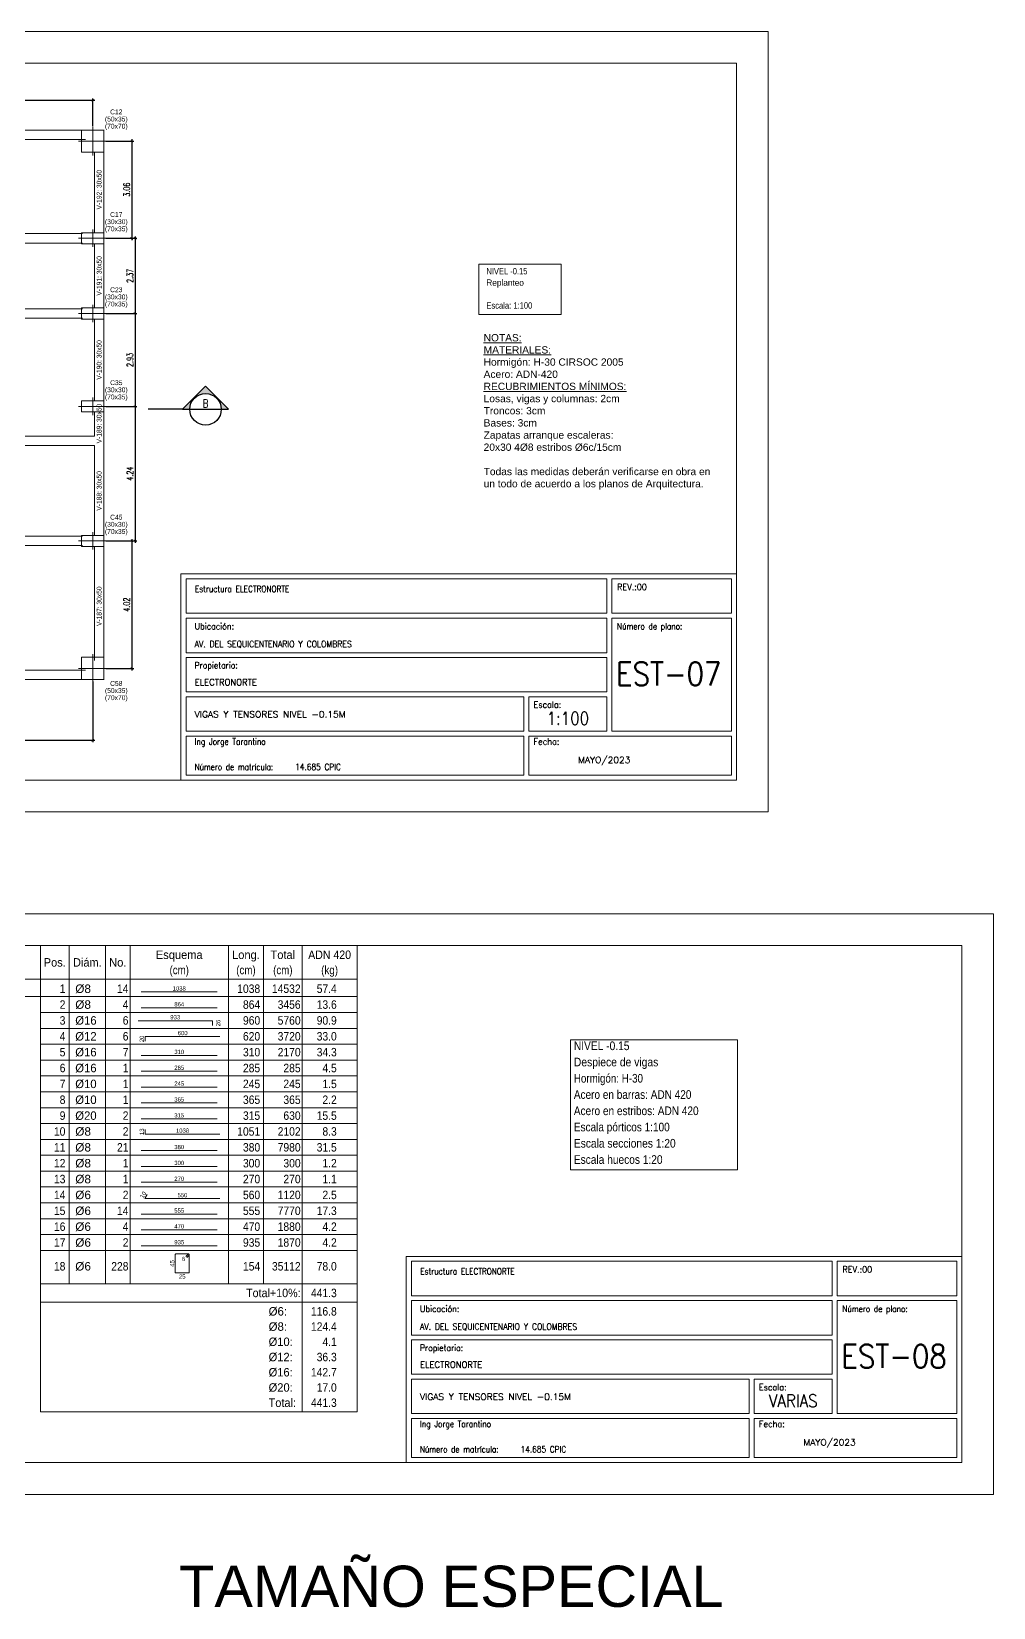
# Model space of a CAD drawing. Header units: millimetres. Extents: x 2 to 158, y -69 to 77.
# Drawn here: x 62.91 to 93.21, y 23.84 to 73.52 of the extents above; entities that cross this region are included whole.
import ezdxf
from ezdxf.enums import TextEntityAlignment as Align

# ---------------------------------------------------------------- set-up
doc = ezdxf.new("R2010")
doc.units = ezdxf.units.MM
doc.linetypes.add('DASHED2', pattern=[0.375, 0.25, -0.125])
for name, color, linetype, lineweight in [('CIM_REFEREN', 2, 'Continuous', 0), ('COLUMNA_DIM', 4, 'Continuous', 9), ('COLUMNA_REF', 3, 'Continuous', 9), ('COLUMNAS_EJES', 1, 'Continuous', 9), ('CYPE', 7, 'Continuous', 0), ('DESPIECES_TABLA', 7, 'Continuous', 9), ('PILAR_HORMIGON', 2, 'Continuous', 0), ('RECUAD_LIMITES', 2, 'Continuous', 0), ('RECUAD_MARCO', 1, 'Continuous', 20), ('SILUETAS', 6, 'Continuous', 5), ('TAB_COM_LINEAS', 1, 'Continuous', 9), ('TAB_COM_TEXTOS', 1, 'Continuous', 9), ('TABLAS', 1, 'Continuous', 9), ('TEXTO_TABLAS', 1, 'Continuous', 0), ('TEXTOS_COTAS_DESPIECES_TABLA', 1, 'Continuous', 0), ('VIG_CARAS', 5, 'Continuous', 0), ('VIG_DIM_VIGAS', 3, 'Continuous', 9)]:
    doc.layers.add(name, color=color, linetype=linetype, lineweight=lineweight)
doc.layers.add('DN-100-TITULOS 02', color=2, linetype='Continuous')
doc.styles.add('COTAS', font='romans.shx', dxfattribs={"width": 0.7})
doc.styles.add('CYPETXT', font='romans__.ttf', dxfattribs={"height": 0.2})
doc.styles.add('CYPETXT_romans', font='arial.ttf', dxfattribs={"height": 0.2})
doc.styles.add('ROMANS', font='romans.shx', dxfattribs={"width": 0.8})
doc.dimstyles.new('COTA 100', dxfattribs={"dimscale": 200, "dimtxt": 0.001, "dimasz": 0.0004, "dimexe": 0.0003, "dimexo": 0.0003, "dimgap": 0.0003, "dimtad": 1, "dimzin": 4, "dimdsep": 46, "dimtxsty": 'COTAS', "dimblk": 'ARCHTICK', "dimcen": -0.02, "dimdle": 0.0003, "dimclrd": 256, "dimclre": 256, "dimclrt": 2, "dimadec": 0, "dimazin": 0, "dimtfac": 1, "dimtix": 1, "dimtmove": 2, "dimatfit": 3, "dimldrblk": 'ORIGIN', "dimfxl": 1, "dimtolj": 1, "dimtzin": 0, "dimarcsym": 0})

# ---------------------------------------------------------------- blocks, each defined once
blk = doc.blocks.new('Ejes de la columna')
at = {"layer": 'COLUMNAS_EJES'}
for p, q in [((-0.5, 0), (0.5, 0)), ((0, -0.5), (0, 0.5))]:
    blk.add_line(p, q, dxfattribs=at)
blk = doc.blocks.new('_ArchTick')
at = {"color": 0, "const_width": 0.15}
blk.add_lwpolyline([(-0.5, -0.5), (0.5, 0.5)], dxfattribs=at)
blk = doc.blocks.new('*D48')
at = {"lineweight": -2, "transparency": 16777216}
for p, q in [((56.15, 71.348), (64.895, 71.348)), ((56.21, 70.469), (56.21, 71.408)), ((64.835, 70.529), (64.835, 71.408))]:
    blk.add_line(p, q, dxfattribs=at)
at = {"layer": 'Defpoints', "color": 0, "transparency": 16777216}
for p in [(64.835, 71.348), (56.21, 70.409), (64.835, 70.469)]:
    blk.add_point(p, dxfattribs=at)
at = {"lineweight": -2, "transparency": 16777216, "xscale": 0.08, "yscale": 0.08, "zscale": 0.08, "rotation": 180}
blk.add_blockref('_ArchTick', (56.21, 71.348), dxfattribs=at)
at = {"lineweight": -2, "transparency": 16777216, "xscale": 0.08, "yscale": 0.08, "zscale": 0.08}
blk.add_blockref('_ArchTick', (64.835, 71.348), dxfattribs=at)
at = {"color": 2, "transparency": 16777216, "insert": (60.522, 71.508), "char_height": 0.2, "attachment_point": 5, "style": 'COTAS'}
blk.add_mtext('\\A1;8.62', dxfattribs=at)
blk = doc.blocks.new('_Origin')
at = {"color": 0, "linetype": 'ByBlock', "lineweight": -2}
blk.add_line((0, 0), (-1, 0), dxfattribs=at)
blk.add_circle((0, 0), 0.5, dxfattribs=at)
blk = doc.blocks.new('*D62')
at = {"lineweight": -2, "transparency": 16777216}
for p, q in [((65.245, 70.059), (66.126, 70.059)), ((66.066, 70.119), (66.066, 66.939)), ((65.245, 66.999), (66.126, 66.999))]:
    blk.add_line(p, q, dxfattribs=at)
at = {"layer": 'Defpoints', "color": 0, "transparency": 16777216}
for p in [(65.185, 70.059), (65.185, 66.999), (66.066, 66.999)]:
    blk.add_point(p, dxfattribs=at)
at = {"lineweight": -2, "transparency": 16777216, "xscale": 0.08, "yscale": 0.08, "zscale": 0.08}
for p, rotation in [((66.066, 70.059), 90), ((66.066, 66.999), 270)]:
    blk.add_blockref('_ArchTick', p, dxfattribs=dict(at, rotation=rotation))
at = {"color": 2, "transparency": 16777216, "insert": (65.906, 68.529), "char_height": 0.2, "attachment_point": 5, "rotation": 90, "style": 'COTAS'}
blk.add_mtext('\\A1;3.06', dxfattribs=at)
blk = doc.blocks.new('*D63')
at = {"lineweight": -2, "transparency": 16777216}
for p, q in [((65.245, 66.999), (66.226, 66.999)), ((66.166, 67.059), (66.166, 64.569)), ((65.245, 64.629), (66.226, 64.629))]:
    blk.add_line(p, q, dxfattribs=at)
at = {"layer": 'Defpoints', "color": 0, "transparency": 16777216}
for p in [(65.185, 66.999), (65.185, 64.629), (66.166, 64.629)]:
    blk.add_point(p, dxfattribs=at)
at = {"lineweight": -2, "transparency": 16777216, "xscale": 0.08, "yscale": 0.08, "zscale": 0.08}
for p, rotation in [((66.166, 66.999), 90), ((66.166, 64.629), 270)]:
    blk.add_blockref('_ArchTick', p, dxfattribs=dict(at, rotation=rotation))
at = {"color": 2, "transparency": 16777216, "insert": (66.006, 65.814), "char_height": 0.2, "attachment_point": 5, "rotation": 90, "style": 'COTAS'}
blk.add_mtext('\\A1;2.37', dxfattribs=at)
blk = doc.blocks.new('*D64')
at = {"lineweight": -2, "transparency": 16777216}
for p, q in [((65.245, 64.629), (66.226, 64.629)), ((66.166, 64.689), (66.166, 61.639)), ((65.245, 61.699), (66.226, 61.699))]:
    blk.add_line(p, q, dxfattribs=at)
at = {"layer": 'Defpoints', "color": 0, "transparency": 16777216}
for p in [(65.185, 64.629), (65.185, 61.699), (66.166, 61.699)]:
    blk.add_point(p, dxfattribs=at)
at = {"lineweight": -2, "transparency": 16777216, "xscale": 0.08, "yscale": 0.08, "zscale": 0.08}
for p, rotation in [((66.166, 64.629), 90), ((66.166, 61.699), 270)]:
    blk.add_blockref('_ArchTick', p, dxfattribs=dict(at, rotation=rotation))
at = {"color": 2, "transparency": 16777216, "insert": (66.006, 63.164), "char_height": 0.2, "attachment_point": 5, "rotation": 90, "style": 'COTAS'}
blk.add_mtext('\\A1;2.93', dxfattribs=at)
blk = doc.blocks.new('*D65')
at = {"lineweight": -2, "transparency": 16777216}
for p, q in [((65.245, 61.699), (66.226, 61.699)), ((66.166, 61.759), (66.166, 57.399)), ((65.245, 57.459), (66.226, 57.459))]:
    blk.add_line(p, q, dxfattribs=at)
at = {"layer": 'Defpoints', "color": 0, "transparency": 16777216}
for p in [(65.185, 61.699), (65.185, 57.459), (66.166, 57.459)]:
    blk.add_point(p, dxfattribs=at)
at = {"lineweight": -2, "transparency": 16777216, "xscale": 0.08, "yscale": 0.08, "zscale": 0.08}
for p, rotation in [((66.166, 61.699), 90), ((66.166, 57.459), 270)]:
    blk.add_blockref('_ArchTick', p, dxfattribs=dict(at, rotation=rotation))
at = {"color": 2, "transparency": 16777216, "insert": (66.006, 59.579), "char_height": 0.2, "attachment_point": 5, "rotation": 90, "style": 'COTAS'}
blk.add_mtext('\\A1;4.24', dxfattribs=at)
blk = doc.blocks.new('*D66')
at = {"lineweight": -2, "transparency": 16777216}
for p, q in [((65.245, 57.459), (66.126, 57.459)), ((66.066, 57.519), (66.066, 53.379)), ((65.245, 53.439), (66.126, 53.439))]:
    blk.add_line(p, q, dxfattribs=at)
at = {"layer": 'Defpoints', "color": 0, "transparency": 16777216}
for p in [(65.185, 57.459), (65.185, 53.439), (66.066, 53.439)]:
    blk.add_point(p, dxfattribs=at)
at = {"lineweight": -2, "transparency": 16777216, "xscale": 0.08, "yscale": 0.08, "zscale": 0.08}
for p, rotation in [((66.066, 57.459), 90), ((66.066, 53.439), 270)]:
    blk.add_blockref('_ArchTick', p, dxfattribs=dict(at, rotation=rotation))
at = {"color": 2, "transparency": 16777216, "insert": (65.906, 55.449), "char_height": 0.2, "attachment_point": 5, "rotation": 90, "style": 'COTAS'}
blk.add_mtext('\\A1;4.02', dxfattribs=at)
blk = doc.blocks.new('*D12')
at = {"lineweight": -2, "transparency": 16777216}
for p, q in [((56.21, 53.029), (56.21, 51.113)), ((64.835, 53.029), (64.835, 51.113)), ((56.15, 51.173), (64.895, 51.173))]:
    blk.add_line(p, q, dxfattribs=at)
at = {"layer": 'Defpoints', "color": 0, "transparency": 16777216}
for p in [(56.21, 53.089), (64.835, 53.089), (64.835, 51.173)]:
    blk.add_point(p, dxfattribs=at)
at = {"lineweight": -2, "transparency": 16777216, "xscale": 0.08, "yscale": 0.08, "zscale": 0.08, "rotation": 180}
blk.add_blockref('_ArchTick', (56.21, 51.173), dxfattribs=at)
at = {"lineweight": -2, "transparency": 16777216, "xscale": 0.08, "yscale": 0.08, "zscale": 0.08}
blk.add_blockref('_ArchTick', (64.835, 51.173), dxfattribs=at)
at = {"color": 2, "transparency": 16777216, "insert": (60.522, 51.333), "char_height": 0.2, "attachment_point": 5, "style": 'COTAS'}
blk.add_mtext('\\A1;8.62', dxfattribs=at)
blk = doc.blocks.new('DEN CORTE')
blk.add_hatch(color=256).paths.add_polyline_path([(1.729, 0), (1.9, 0), (1.355, 0.545), (0.81, 0), (0.98, 0, -1)])
for p, q in [((0.81, 0), (1.355, 0.545)), ((1.9, 0), (1.355, 0.545)), ((0.81, 0), (0, 0)), ((0.81, 0), (1.9, 0))]:
    blk.add_line(p, q)
blk.add_circle((1.355, 0), 0.374)
at = {"style": 'ROMANS', "width": 0.8}
for tag, p in [('NUMEROCORTE', (1.355, 0.043)), ('LAMINA', (1.355, -0.233))]:
    blk.add_attdef(tag, text='', height=0.19, dxfattribs=at).set_placement(p, align=Align.CENTER)

msp = doc.modelspace()

# ---------------------------------------------------------------- linework, layer by layer
at = {"layer": 'CYPE', "color": 1}
for points in [[(67.6137, 49.9159), (85.1137, 49.9159), (85.1137, 56.4159), (67.6137, 56.4159), (67.6137, 49.9159)], [(67.7737, 55.1759), (81.0337, 55.1759), (81.0337, 56.2659), (67.7737, 56.2659), (67.7737, 55.1759)], [(81.1937, 55.1759), (84.9637, 55.1759), (84.9637, 56.2659), (81.1937, 56.2659), (81.1937, 55.1759)], [(67.7737, 53.9359), (81.0337, 53.9359), (81.0337, 55.0259), (67.7737, 55.0259), (67.7737, 53.9359)], [(81.1937, 51.4659), (84.9637, 51.4659), (84.9637, 55.0259), (81.1937, 55.0259), (81.1937, 51.4659)], [(67.7737, 52.7059), (81.0337, 52.7059), (81.0337, 53.7859), (67.7737, 53.7859), (67.7737, 52.7059)], [(67.7737, 51.4659), (78.4137, 51.4659), (78.4137, 52.5459), (67.7737, 52.5459), (67.7737, 51.4659)], [(78.5737, 51.4659), (81.0337, 51.4659), (81.0337, 52.5459), (78.5737, 52.5459), (78.5737, 51.4659)], [(67.7737, 50.0759), (78.4137, 50.0759), (78.4137, 51.3059), (67.7737, 51.3059), (67.7737, 50.0759)], [(78.5737, 50.0759), (84.9637, 50.0759), (84.9637, 51.3059), (78.5737, 51.3059), (78.5737, 50.0759)], [(74.7137, 28.40336), (92.2137, 28.40336), (92.2137, 34.90336), (74.7137, 34.90336), (74.7137, 28.40336)], [(74.8737, 33.66336), (88.1337, 33.66336), (88.1337, 34.75336), (74.8737, 34.75336), (74.8737, 33.66336)], [(88.2937, 33.66336), (92.0637, 33.66336), (92.0637, 34.75336), (88.2937, 34.75336), (88.2937, 33.66336)], [(74.8737, 32.42336), (88.1337, 32.42336), (88.1337, 33.51336), (74.8737, 33.51336), (74.8737, 32.42336)], [(88.2937, 29.95336), (92.0637, 29.95336), (92.0637, 33.51336), (88.2937, 33.51336), (88.2937, 29.95336)], [(74.8737, 31.19336), (88.1337, 31.19336), (88.1337, 32.27336), (74.8737, 32.27336), (74.8737, 31.19336)], [(74.8737, 29.95336), (85.5137, 29.95336), (85.5137, 31.03336), (74.8737, 31.03336), (74.8737, 29.95336)], [(85.6737, 29.95336), (88.1337, 29.95336), (88.1337, 31.03336), (85.6737, 31.03336), (85.6737, 29.95336)], [(74.8737, 28.56336), (85.5137, 28.56336), (85.5137, 29.79336), (74.8737, 29.79336), (74.8737, 28.56336)], [(85.6737, 28.56336), (92.0637, 28.56336), (92.0637, 29.79336), (85.6737, 29.79336), (85.6737, 28.56336)]]:
    msp.add_lwpolyline(points, close=True, dxfattribs=at)
at = {"layer": 'DESPIECES_TABLA'}
for points in [[(66.35942, 43.24136), (68.75942, 43.24136)], [(66.35942, 42.74136), (68.75942, 42.74136)], [(66.26719, 42.33551), (68.60895, 42.33551), (68.60895, 42.18551)], [(66.48837, 41.6855), (66.48837, 41.8355), (68.83321, 41.8355)], [(66.35942, 41.24136), (68.75942, 41.24136)], [(66.35942, 40.74136), (68.75942, 40.74136)], [(66.35942, 40.24136), (68.75942, 40.24136)], [(66.35942, 39.74136), (68.75942, 39.74136)], [(66.35942, 39.24136), (68.75942, 39.24136)], [(66.48855, 38.91042), (66.48855, 38.76042), (68.83319, 38.76042)], [(66.35942, 38.24136), (68.75942, 38.24136)], [(66.35942, 37.74136), (68.75942, 37.74136)], [(66.35942, 37.24136), (68.75942, 37.24136)], [(66.55251, 36.85678), (66.47751, 36.72687), (68.8357, 36.72687)], [(66.35942, 36.24136), (68.75942, 36.24136)], [(66.35942, 35.74136), (68.75942, 35.74136)], [(66.35942, 35.24136), (68.75942, 35.24136)], [(67.79725, 34.87441), (67.86807, 34.94523), (67.87081, 34.94857), (67.87285, 34.95238), (67.8741, 34.95651), (67.87453, 34.96081), (67.8741, 34.96511), (67.87285, 34.96924), (67.87081, 34.97305), (67.86807, 34.97639), (67.86473, 34.97913), (67.86093, 34.98117), (67.85679, 34.98242), (67.85249, 34.98285), (67.4554, 34.98285), (67.44697, 34.98117), (67.43982, 34.97639), (67.43504, 34.96924), (67.43336, 34.96081), (67.43336, 34.40488), (67.43504, 34.39645), (67.43982, 34.3893), (67.44697, 34.38452), (67.4554, 34.38285), (67.85249, 34.38285), (67.86093, 34.38452), (67.86807, 34.3893), (67.87285, 34.39645), (67.87453, 34.40488), (67.87453, 34.96081), (67.8741, 34.96511), (67.87285, 34.96924), (67.87081, 34.97305), (67.86807, 34.97639), (67.86473, 34.97913), (67.86093, 34.98117), (67.85679, 34.98242), (67.85249, 34.98285), (67.84819, 34.98242), (67.84406, 34.98117), (67.84025, 34.97913), (67.83691, 34.97639), (67.76609, 34.90557)]]:
    msp.add_lwpolyline(points, dxfattribs=at)
at = {"layer": 'PILAR_HORMIGON'}
for points in [[(64.48466, 69.70939), (65.18466, 69.70939), (65.18466, 70.40939), (64.48466, 70.40939), (64.48466, 69.70939)], [(64.48466, 66.82368), (65.18466, 66.82368), (65.18466, 67.17368), (64.48466, 67.17368), (64.48466, 66.82368)], [(64.48466, 64.45368), (65.18466, 64.45368), (65.18466, 64.80368), (64.48466, 64.80368), (64.48466, 64.45368)], [(64.48466, 61.52439), (65.18466, 61.52439), (65.18466, 61.87439), (64.48466, 61.87439), (64.48466, 61.52439)], [(64.48466, 57.28439), (65.18466, 57.28439), (65.18466, 57.63439), (64.48466, 57.63439), (64.48466, 57.28439)], [(64.48466, 53.08939), (65.18466, 53.08939), (65.18466, 53.78939), (64.48466, 53.78939), (64.48466, 53.08939)]]:
    msp.add_lwpolyline(points, close=True, dxfattribs=at)
at = {"layer": 'RECUAD_LIMITES'}
for points in [[(2.2137, 48.9159), (86.1137, 48.9159), (86.1137, 73.5159), (2.2137, 73.5159), (2.2137, 48.9159)], [(2.2137, 27.40336), (93.2137, 27.40336), (93.2137, 45.70336), (2.2137, 45.70336), (2.2137, 27.40336)]]:
    msp.add_lwpolyline(points, close=True, dxfattribs=at)
at = {"layer": 'RECUAD_MARCO'}
for points in [[(4.7137, 49.9159), (85.1137, 49.9159), (85.1137, 72.5159), (4.7137, 72.5159), (4.7137, 49.9159)], [(4.7137, 28.40336), (92.2137, 28.40336), (92.2137, 44.70336), (4.7137, 44.70336), (4.7137, 28.40336)]]:
    msp.add_lwpolyline(points, close=True, dxfattribs=at)
at = {"layer": 'SILUETAS', "color": 1, "linetype": 'DASHED2', "const_width": 0.02}
msp.add_lwpolyline([(8.45644, 70.40939), (7.82804, 56.08939), (10.69763, 53.08939), (65.18466, 53.08939), (65.18466, 70.40939), (8.45644, 70.40939)], dxfattribs=at)
at = {"layer": 'TAB_COM_TEXTOS', "lineweight": 5}
for p, q in [((79.89119, 41.73228), (85.14475, 41.73228)), ((79.89119, 41.73228), (79.89119, 37.63441)), ((85.14475, 41.73228), (85.14475, 37.63441)), ((79.89119, 37.63441), (85.14475, 37.63441))]:
    msp.add_line(p, q, dxfattribs=at)
at = {"layer": 'TABLAS'}
for p, q in [((60.08542, 44.70336), (73.16142, 44.70336)), ((63.18542, 43.59336), (63.18542, 44.70336)), ((64.08942, 43.59336), (64.08942, 44.70336)), ((65.23742, 43.59336), (65.23742, 44.70336)), ((66.00942, 43.59336), (66.00942, 44.70336)), ((69.10942, 43.59336), (69.10942, 44.70336)), ((70.21342, 43.59336), (70.21342, 44.70336)), ((71.43342, 43.59336), (71.43342, 44.70336)), ((73.16142, 43.59336), (73.16142, 44.70336)), ((60.08542, 43.64336), (73.16142, 43.64336)), ((63.18542, 30.00336), (63.18542, 43.59336)), ((64.08942, 34.04336), (64.08942, 43.59336)), ((65.23742, 34.04336), (65.23742, 43.59336)), ((66.00942, 34.04336), (66.00942, 43.59336)), ((69.10942, 34.04336), (69.10942, 43.59336)), ((70.21342, 34.04336), (70.21342, 43.59336)), ((71.43342, 33.51336), (71.43342, 43.59336)), ((73.16142, 33.51336), (73.16142, 43.59336)), ((60.08542, 43.09336), (73.16142, 43.09336)), ((63.18542, 34.04336), (73.16142, 34.04336)), ((63.18542, 33.46336), (63.18542, 33.51336)), ((63.18542, 33.46336), (73.16142, 33.46336)), ((71.43342, 33.41336), (71.43342, 33.51336)), ((71.43342, 32.93336), (71.43342, 33.41336)), ((73.16142, 33.41336), (73.16142, 33.51336)), ((73.16142, 32.93336), (73.16142, 33.41336)), ((71.43342, 32.45336), (71.43342, 32.93336)), ((73.16142, 32.45336), (73.16142, 32.93336)), ((71.43342, 31.97336), (71.43342, 32.45336)), ((73.16142, 31.97336), (73.16142, 32.45336)), ((71.43342, 31.49336), (71.43342, 31.97336)), ((73.16142, 31.49336), (73.16142, 31.97336)), ((71.43342, 31.01336), (71.43342, 31.49336)), ((73.16142, 31.01336), (73.16142, 31.49336)), ((71.43342, 30.53336), (71.43342, 31.01336)), ((73.16142, 30.53336), (73.16142, 31.01336)), ((71.43342, 30.00336), (71.43342, 30.53336)), ((73.16142, 30.00336), (73.16142, 30.53336)), ((63.18542, 30.00336), (73.16142, 30.00336))]:
    msp.add_line(p, q, dxfattribs=at)
msp.add_lwpolyline([(76.99609, 64.59553), (79.59709, 64.59553), (79.59709, 66.18553), (76.99609, 66.18553), (76.99609, 64.59553)], close=True, dxfattribs=at)
at = {"layer": 'TEXTO_TABLAS'}
for p, q in [((63.18542, 43.09336), (73.16142, 43.09336)), ((63.18542, 42.59336), (73.16142, 42.59336)), ((63.18542, 42.09336), (73.16142, 42.09336)), ((63.18542, 41.59336), (73.16142, 41.59336)), ((63.18542, 41.09336), (73.16142, 41.09336)), ((63.18542, 40.59336), (73.16142, 40.59336)), ((63.18542, 40.09336), (73.16142, 40.09336)), ((63.18542, 39.59336), (73.16142, 39.59336)), ((63.18542, 39.09336), (73.16142, 39.09336)), ((63.18542, 38.59336), (73.16142, 38.59336)), ((63.18542, 38.09336), (73.16142, 38.09336)), ((63.18542, 37.59336), (73.16142, 37.59336)), ((63.18542, 37.09336), (73.16142, 37.09336)), ((63.18542, 36.59336), (73.16142, 36.59336)), ((63.18542, 36.09336), (73.16142, 36.09336)), ((63.18542, 35.59336), (73.16142, 35.59336)), ((63.18542, 35.09336), (73.16142, 35.09336))]:
    msp.add_line(p, q, dxfattribs=at)
at = {"layer": 'VIG_CARAS'}
for p, q in [((56.48466, 70.40939), (64.60966, 70.40939)), ((56.48466, 70.10939), (64.60966, 70.10939)), ((64.88466, 69.70939), (64.88466, 67.17368)), ((65.18466, 69.70939), (65.18466, 67.17368)), ((56.38466, 67.14868), (64.50966, 67.14868)), ((56.38466, 66.84868), (64.50966, 66.84868)), ((64.88466, 66.82368), (64.88466, 64.80368)), ((65.18466, 66.82368), (65.18466, 64.80368)), ((56.38466, 64.77868), (64.50966, 64.77868)), ((56.38466, 64.47868), (64.50966, 64.47868)), ((64.88466, 64.45368), (64.88466, 61.87439)), ((65.18466, 64.45368), (65.18466, 61.87439)), ((64.88466, 61.52439), (64.88466, 60.76286)), ((65.18466, 61.52439), (65.18466, 60.61286)), ((56.30966, 60.76286), (64.88466, 60.76286)), ((65.18466, 60.61286), (65.18466, 57.63439)), ((56.30966, 60.46286), (64.88466, 60.46286)), ((64.88466, 60.46286), (64.88466, 57.63439)), ((56.38466, 57.60939), (64.50966, 57.60939)), ((56.38466, 57.30939), (64.50966, 57.30939)), ((64.88466, 57.28439), (64.88466, 53.68939)), ((65.18466, 57.28439), (65.18466, 53.68939)), ((56.48466, 53.38939), (64.60966, 53.38939)), ((56.48466, 53.08939), (64.60966, 53.08939))]:
    msp.add_line(p, q, dxfattribs=at)

# ---------------------------------------------------------------- block references
at = {"layer": 'COLUMNAS_EJES', "xscale": 0.9000000000000001}
for p, yscale in [((64.83466, 70.05939), 0.9000000000000001), ((64.83466, 66.99868), 0.55), ((64.83466, 64.62868), 0.55), ((64.83466, 61.69939), 0.55), ((64.83466, 57.45939), 0.55), ((64.83466, 53.43939), 0.9000000000000001)]:
    msp.add_blockref('Ejes de la columna', p, dxfattribs=dict(at, yscale=yscale))
at = {"layer": 'DN-100-TITULOS 02', "xscale": 1.329999999999984, "yscale": 1.329999999999984, "zscale": 1.329999999999984}
msp.add_blockref('DEN CORTE', (66.58514, 61.60772), dxfattribs=at).add_auto_attribs({'NUMEROCORTE': 'B'})

# ---------------------------------------------------------------- texts
at = {"layer": 'CIM_REFEREN', "insert": (67.55815, 25.15672), "char_height": 1.3, "attachment_point": 1, "style": 'CYPETXT_romans'}
msp.add_mtext_dynamic_manual_height_columns('TAMAÑO ESPECIAL', width=20.4097016, gutter_width=12.5, heights=[0], dxfattribs=at)
at = {"layer": 'COLUMNA_DIM', "style": 'CYPETXT_romans', "width": 0.824404}
for s, p in [('(50x35)', (65.57604, 70.75689)), ('(70x70)', (65.57604, 70.53189)), ('(30x30)', (65.57604, 67.52118)), ('(70x35)', (65.57604, 67.29618)), ('(30x30)', (65.57604, 65.15118)), ('(70x35)', (65.57604, 64.92618)), ('(30x30)', (65.57604, 62.22189)), ('(70x35)', (65.57604, 61.99689)), ('(30x30)', (65.57604, 57.98189)), ('(70x35)', (65.57604, 57.75689)), ('(50x35)', (65.57604, 52.74189)), ('(70x70)', (65.57604, 52.51689))]:
    msp.add_text(s, height=0.153333, dxfattribs=at).set_placement(p, align=Align.MIDDLE_CENTER)
at = {"layer": 'COLUMNA_REF', "style": 'CYPETXT_romans', "width": 0.864}
for s, p in [('C12', (65.57604, 70.98189)), ('C17', (65.57604, 67.74618)), ('C23', (65.57604, 65.37618)), ('C35', (65.57604, 62.44689)), ('C45', (65.57604, 58.20689)), ('C58', (65.57604, 52.96689))]:
    msp.add_text(s, height=0.153333, dxfattribs=at).set_placement(p, align=Align.MIDDLE_CENTER)
at = {"layer": 'CYPE', "color": 5, "style": 'CYPETXT'}
for s, width, p in [('Estructura ELECTRONORTE', 0.842437, (68.0537, 55.8459)), ('AV. DEL SEQUICENTENARIO Y COLOMBRES', 0.887423, (68.0437, 54.1059)), ('ELECTRONORTE', 0.974409, (68.0437, 52.9059)), ('VIGAS Y TENSORES NIVEL -0.15M', 1.047361, (68.0437, 51.89153)), ('Ing Jorge Tarantino', 0.851105, (68.0437, 51.0359)), ('MAYO/2023', 1.047361, (80.1237, 50.4559)), ('14.685 CPIC', 0.851936, (71.2137, 50.2359)), ('Estructura ELECTRONORTE', 0.842437, (75.1537, 34.33336)), ('AV. DEL SEQUICENTENARIO Y COLOMBRES', 0.887423, (75.1437, 32.59336)), ('ELECTRONORTE', 0.974409, (75.1437, 31.39336)), ('VIGAS Y TENSORES NIVEL -0.15M', 1.047361, (75.1437, 30.37899)), ('Ing Jorge Tarantino', 0.851105, (75.1437, 29.52336)), ('14.685 CPIC', 0.851936, (78.3137, 28.72336)), ('MAYO/2023', 1.047361, (87.2237, 28.94336))]:
    msp.add_text(s, height=0.2, dxfattribs=dict(at, width=width)).set_placement(p)
at = {"layer": 'CYPE', "color": 4, "style": 'CYPETXT'}
for s, width, p in [('REV.:00', 0.927655, (81.3537, 55.9059)), ('Ubicación:', 0.90604, (68.0437, 54.6659)), ('Número de plano:', 0.844847, (81.3537, 54.6659)), ('Propietario:', 0.885908, (68.0437, 53.4359)), ('Escala:', 0.925891, (78.7237, 52.1959)), ('Fecha:', 0.933698, (78.7237, 51.0359)), ('Número de matrícula:', 0.83516, (68.0437, 50.2359)), ('REV.:00', 0.927655, (88.4537, 34.39336)), ('Ubicación:', 0.90604, (75.1437, 33.15336)), ('Número de plano:', 0.844847, (88.4537, 33.15336)), ('Propietario:', 0.885908, (75.1437, 31.92336)), ('Escala:', 0.925891, (85.8237, 30.68336)), ('Fecha:', 0.933698, (85.8237, 29.52336)), ('Número de matrícula:', 0.83516, (75.1437, 28.72336))]:
    msp.add_text(s, height=0.2, dxfattribs=dict(at, width=width)).set_placement(p)
at = {"layer": 'CYPE', "color": 5, "style": 'CYPETXT'}
for s, height, width, p in [('EST-07', 0.733333, 0.872274, (82.9837, 52.90257)), ('1:100', 0.4, 0.869965, (79.8037, 51.6659)), ('EST-08', 0.733333, 0.872274, (90.0837, 31.39003)), ('VARIAS', 0.4, 0.869965, (86.9037, 30.15336))]:
    msp.add_text(s, height=height, dxfattribs=dict(at, width=width)).set_placement(p, align=Align.CENTER)
at = {"layer": 'TAB_COM_LINEAS', "style": 'CYPETXT_romans'}
for s, width, p in [('NIVEL -0.15', 0.842426, (79.99279, 41.40751)), ('Despiece de vigas', 0.852948, (79.99279, 40.89528)), ('Hormigón: H-30', 0.808194, (79.99279, 40.38304)), ('Acero en barras: ADN 420', 0.827218, (79.99279, 39.87081)), ('Acero en estribos: ADN 420', 0.830636, (79.99279, 39.35858)), ('Escala pórticos 1:100', 0.82738, (79.99279, 38.84634)), ('Escala secciones 1:20', 0.844437, (79.99279, 38.33411)), ('Escala huecos 1:20', 0.838794, (79.99279, 37.82188))]:
    msp.add_text(s, height=0.2733333, dxfattribs=dict(at, width=width)).set_placement(p)
at = {"layer": 'TABLAS', "style": 'CYPETXT_romans'}
for s, width, p in [('NIVEL -0.15', 0.850083, (77.23609, 65.96053)), ('Replanteo', 0.92888, (77.23609, 65.60053)), ('Escala: 1:100', 0.854937, (77.23609, 64.88053))]:
    msp.add_text(s, height=0.2, dxfattribs=dict(at, width=width)).set_placement(p, align=Align.MIDDLE_LEFT)
at = {"layer": 'TABLAS', "insert": (77.15042, 63.97884), "char_height": 0.23, "attachment_point": 1, "style": 'CYPETXT_romans'}
msp.add_mtext_dynamic_manual_height_columns('{\\LNOTAS:\\PMATERIALES:\\P}Hormigón: H-30 CIRSOC 2005\\PAcero: ADN-420\\P{\\LRECUBRIMIENTOS MÍNIMOS:\\P}Losas, vigas y columnas: 2cm\\PTroncos: 3cm\\PBases: 3cm\\PZapatas arranque escaleras: \\P20x30 4%%C8 estribos %%C6c/15cm\\P\\PTodas las medidas deberán verificarse en obra en un todo de acuerdo a los planos de Arquitectura.', width=7.4812427, gutter_width=0.9, heights=[0], dxfattribs=at)
at = {"layer": 'TEXTO_TABLAS', "style": 'CYPETXT_romans'}
for s, width, p in [('Pos.', 0.930268, (63.63742, 44.17336)), ('Diám.', 0.924488, (64.66342, 44.17336)), ('No.', 0.948905, (65.62342, 44.17336)), ('Esquema', 0.93681, (67.55942, 44.41336)), ('Long.', 0.9375, (69.66142, 44.41336)), ('Total', 0.935673, (70.82342, 44.41336)), ('ADN 420', 0.893197, (72.29742, 44.41336)), ('(cm)', 0.819001, (67.55942, 43.93336)), ('(cm)', 0.819001, (69.66142, 43.93336)), ('(cm)', 0.819001, (70.82342, 43.93336)), ('(kg)', 0.827954, (72.29742, 43.93336))]:
    msp.add_text(s, height=0.266667, dxfattribs=dict(at, width=width)).set_placement(p, align=Align.MIDDLE_CENTER)
for s, height, width, p in [('1', 0.26667, 0.872274, (63.97342, 43.34336)), ('14', 0.266667, 0.872274, (65.95942, 43.34336)), ('1038', 0.266667, 0.872274, (70.10942, 43.34336)), ('14532', 0.266667, 0.872274, (71.38342, 43.34336)), ('57.4', 0.266667, 0.869308, (72.52142, 43.34336)), ('2', 0.26667, 0.872274, (63.97342, 42.84336)), ('4', 0.26667, 0.872274, (65.95942, 42.84336)), ('864', 0.266667, 0.872274, (70.10942, 42.84336)), ('3456', 0.266667, 0.872274, (71.38342, 42.84336)), ('13.6', 0.266667, 0.869308, (72.52142, 42.84336)), ('3', 0.26667, 0.872274, (63.97342, 42.34336)), ('6', 0.26667, 0.872274, (65.95942, 42.34336)), ('960', 0.266667, 0.872274, (70.10942, 42.34336)), ('5760', 0.266667, 0.872274, (71.38342, 42.34336)), ('90.9', 0.266667, 0.869308, (72.52142, 42.34336)), ('4', 0.26667, 0.872274, (63.97342, 41.84336)), ('6', 0.26667, 0.872274, (65.95942, 41.84336)), ('620', 0.266667, 0.872274, (70.10942, 41.84336)), ('3720', 0.266667, 0.872274, (71.38342, 41.84336)), ('33.0', 0.266667, 0.869308, (72.52142, 41.84336)), ('5', 0.26667, 0.872274, (63.97342, 41.34336)), ('7', 0.26667, 0.872274, (65.95942, 41.34336)), ('310', 0.266667, 0.872274, (70.10942, 41.34336)), ('2170', 0.266667, 0.872274, (71.38342, 41.34336)), ('34.3', 0.266667, 0.869308, (72.52142, 41.34336)), ('6', 0.26667, 0.872274, (63.97342, 40.84336)), ('1', 0.26667, 0.872274, (65.95942, 40.84336)), ('285', 0.266667, 0.872274, (70.10942, 40.84336)), ('285', 0.266667, 0.872274, (71.38342, 40.84336)), ('4.5', 0.266667, 0.868127, (72.52142, 40.84336)), ('7', 0.26667, 0.872274, (63.97342, 40.34336)), ('1', 0.26667, 0.872274, (65.95942, 40.34336)), ('245', 0.266667, 0.872274, (70.10942, 40.34336)), ('245', 0.266667, 0.872274, (71.38342, 40.34336)), ('1.5', 0.266667, 0.868127, (72.52142, 40.34336)), ('8', 0.26667, 0.872274, (63.97342, 39.84336)), ('1', 0.26667, 0.872274, (65.95942, 39.84336)), ('365', 0.266667, 0.872274, (70.10942, 39.84336)), ('365', 0.266667, 0.872274, (71.38342, 39.84336)), ('2.2', 0.266667, 0.868127, (72.52142, 39.84336)), ('9', 0.26667, 0.872274, (63.97342, 39.34336)), ('2', 0.26667, 0.872274, (65.95942, 39.34336)), ('315', 0.266667, 0.872274, (70.10942, 39.34336)), ('630', 0.266667, 0.872274, (71.38342, 39.34336)), ('15.5', 0.266667, 0.869308, (72.52142, 39.34336)), ('10', 0.266667, 0.872274, (63.97342, 38.84336)), ('2', 0.26667, 0.872274, (65.95942, 38.84336)), ('1051', 0.266667, 0.872274, (70.10942, 38.84336)), ('2102', 0.266667, 0.872274, (71.38342, 38.84336)), ('8.3', 0.266667, 0.868127, (72.52142, 38.84336)), ('11', 0.266667, 0.872274, (63.97342, 38.34336)), ('21', 0.266667, 0.872274, (65.95942, 38.34336)), ('380', 0.266667, 0.872274, (70.10942, 38.34336)), ('7980', 0.266667, 0.872274, (71.38342, 38.34336)), ('31.5', 0.266667, 0.869308, (72.52142, 38.34336)), ('12', 0.266667, 0.872274, (63.97342, 37.84336)), ('1', 0.26667, 0.872274, (65.95942, 37.84336)), ('300', 0.266667, 0.872274, (70.10942, 37.84336)), ('300', 0.266667, 0.872274, (71.38342, 37.84336)), ('1.2', 0.266667, 0.868127, (72.52142, 37.84336)), ('13', 0.266667, 0.872274, (63.97342, 37.34336)), ('1', 0.26667, 0.872274, (65.95942, 37.34336)), ('270', 0.266667, 0.872274, (70.10942, 37.34336)), ('270', 0.266667, 0.872274, (71.38342, 37.34336)), ('1.1', 0.266667, 0.868127, (72.52142, 37.34336)), ('14', 0.266667, 0.872274, (63.97342, 36.84336)), ('2', 0.26667, 0.872274, (65.95942, 36.84336)), ('560', 0.266667, 0.872274, (70.10942, 36.84336)), ('1120', 0.266667, 0.872274, (71.38342, 36.84336)), ('2.5', 0.266667, 0.868127, (72.52142, 36.84336)), ('15', 0.266667, 0.872274, (63.97342, 36.34336)), ('14', 0.266667, 0.872274, (65.95942, 36.34336)), ('555', 0.266667, 0.872274, (70.10942, 36.34336)), ('7770', 0.266667, 0.872274, (71.38342, 36.34336)), ('17.3', 0.266667, 0.869308, (72.52142, 36.34336)), ('16', 0.266667, 0.872274, (63.97342, 35.84336)), ('4', 0.26667, 0.872274, (65.95942, 35.84336)), ('470', 0.266667, 0.872274, (70.10942, 35.84336)), ('1880', 0.266667, 0.872274, (71.38342, 35.84336)), ('4.2', 0.266667, 0.868127, (72.52142, 35.84336)), ('17', 0.266667, 0.872274, (63.97342, 35.34336)), ('2', 0.26667, 0.872274, (65.95942, 35.34336)), ('935', 0.266667, 0.872274, (70.10942, 35.34336)), ('1870', 0.266667, 0.872274, (71.38342, 35.34336)), ('4.2', 0.266667, 0.868127, (72.52142, 35.34336)), ('18', 0.266667, 0.872274, (63.97342, 34.59336)), ('228', 0.266667, 0.872274, (65.95942, 34.59336)), ('154', 0.266667, 0.872274, (70.10942, 34.59336)), ('35112', 0.266667, 0.872274, (71.38342, 34.59336)), ('78.0', 0.266667, 0.869308, (72.52142, 34.59336)), ('Total+10%:', 0.266667, 0.906671, (71.38342, 33.75336)), ('441.3', 0.266667, 0.869965, (72.52142, 33.75336)), ('116.8', 0.266667, 0.869965, (72.52142, 33.17336)), ('124.4', 0.266667, 0.869965, (72.52142, 32.69336)), ('4.1', 0.266667, 0.868127, (72.52142, 32.21336)), ('36.3', 0.266667, 0.869308, (72.52142, 31.73336)), ('142.7', 0.266667, 0.869965, (72.52142, 31.25336)), ('17.0', 0.266667, 0.869308, (72.52142, 30.77336)), ('441.3', 0.266667, 0.869965, (72.52142, 30.29336))]:
    msp.add_text(s, height=height, dxfattribs=dict(at, width=width)).set_placement(p, align=Align.MIDDLE_RIGHT)
for s, width, p in [('%%c8', 0.99505, (64.28342, 43.34336)), ('%%c8', 0.99505, (64.28342, 42.84336)), ('%%c16', 0.955414, (64.28342, 42.34336)), ('%%c12', 0.955414, (64.28342, 41.84336)), ('%%c16', 0.955414, (64.28342, 41.34336)), ('%%c16', 0.955414, (64.28342, 40.84336)), ('%%c10', 0.955414, (64.28342, 40.34336)), ('%%c10', 0.955414, (64.28342, 39.84336)), ('%%c20', 0.955414, (64.28342, 39.34336)), ('%%c8', 0.99505, (64.28342, 38.84336)), ('%%c8', 0.99505, (64.28342, 38.34336)), ('%%c8', 0.99505, (64.28342, 37.84336)), ('%%c8', 0.99505, (64.28342, 37.34336)), ('%%c6', 0.99505, (64.28342, 36.84336)), ('%%c6', 0.99505, (64.28342, 36.34336)), ('%%c6', 0.99505, (64.28342, 35.84336)), ('%%c6', 0.99505, (64.28342, 35.34336)), ('%%c6', 0.99505, (64.28342, 34.59336)), ('%%c6:', 0.966972, (70.37542, 33.17336)), ('%%c8:', 0.966972, (70.37542, 32.69336)), ('%%c10:', 0.940736, (70.37542, 32.21336)), ('%%c12:', 0.940736, (70.37542, 31.73336)), ('%%c16:', 0.940736, (70.37542, 31.25336)), ('%%c20:', 0.940736, (70.37542, 30.77336)), ('Total:', 0.925563, (70.37542, 30.29336))]:
    msp.add_text(s, height=0.266667, dxfattribs=dict(at, width=width)).set_placement(p, align=Align.MIDDLE_LEFT)
at = {"layer": 'TEXTOS_COTAS_DESPIECES_TABLA', "style": 'CYPETXT_romans', "width": 0.872274}
for s, p in [('1038', (67.55942, 43.28536)), ('864', (67.55942, 42.78536)), ('933', (67.43205, 42.37822)), ('600', (67.66782, 41.87823)), ('310', (67.55942, 41.28536)), ('285', (67.55942, 40.78536)), ('245', (67.55942, 40.28536)), ('365', (67.55942, 39.78536)), ('315', (67.55942, 39.28536)), ('1038', (67.66358, 38.8033)), ('380', (67.55942, 38.28536)), ('300', (67.55942, 37.78536)), ('270', (67.55942, 37.28536)), ('550', (67.66106, 36.76994)), ('555', (67.55942, 36.28536)), ('470', (67.55942, 35.78536)), ('935', (67.55942, 35.28536))]:
    msp.add_text(s, height=0.133333, dxfattribs=at).set_placement(p, align=Align.CENTER)
msp.add_text('26', height=0.133333, rotation=90, dxfattribs=at).set_placement((68.71832, 42.26051), align=Align.TOP_CENTER)
for s, rotation, p in [('20', 90, (66.44564, 41.7605)), ('13', 90, (66.44566, 38.83542)), ('10', 59.999195, (66.47771, 36.81336)), ('45', 90, (67.40432, 34.68285))]:
    msp.add_text(s, height=0.133333, rotation=rotation, dxfattribs=at).set_placement(p, align=Align.CENTER)
msp.add_text('6', height=0.13333, dxfattribs=at).set_placement((67.74725, 34.82441), align=Align.MIDDLE_RIGHT)
msp.add_text('25', height=0.133333, dxfattribs=at).set_placement((67.65395, 34.33721), align=Align.TOP_CENTER)
at = {"layer": 'VIG_DIM_VIGAS', "style": 'CYPETXT_romans', "width": 0.783571}
for s, p in [('V-192: 30x50', (65.03466, 68.52903)), ('V-191: 30x50', (65.03466, 65.81368)), ('V-190: 30x50', (65.03466, 63.16403)), ('V-189: 30x50', (65.03466, 61.15612)), ('V-188: 30x50', (65.03466, 59.03612)), ('V-187: 30x50', (65.03466, 55.39939))]:
    msp.add_text(s, height=0.1533333, rotation=90, dxfattribs=at).set_placement(p, align=Align.MIDDLE_CENTER)

# ---------------------------------------------------------------- dimensions: what is measured, and where the dimension line sits
for base, p1, p2, picture, middle in [((64.834663969, 71.3478153867), (56.20966397, 70.409388091), (64.834663969, 70.469388091), '*D48', (60.5221639695, 71.5078153867)), ((64.834663969, 51.1733462812), (56.20966397, 53.089388091), (64.834663969, 53.089388091), '*D12', (60.5221639695, 51.3333462812))]:
    dim = msp.add_linear_dim(base=base, p1=p1, p2=p2, dimstyle='COTA 100')
    dim.commit()
    dim.dimension.update_dxf_attribs({"geometry": picture, "text_midpoint": middle})
for base, p1, p2, picture, middle in [((66.06594, 66.99868), (65.18466, 70.05939), (65.18466, 66.99868), '*D62', (65.90594, 68.52903)), ((66.16594, 64.62868), (65.18466, 66.99868), (65.18466, 64.62868), '*D63', (66.00594, 65.81368)), ((66.16594, 61.69939), (65.18466, 64.62868), (65.18466, 61.69939), '*D64', (66.00594, 63.16403)), ((66.16594, 57.45939), (65.18466, 61.69939), (65.18466, 57.45939), '*D65', (66.00594, 59.57939)), ((66.06594, 53.43939), (65.18466, 57.45939), (65.18466, 53.43939), '*D66', (65.90594, 55.44939))]:
    dim = msp.add_linear_dim(base=base, p1=p1, p2=p2, angle=90, dimstyle='COTA 100')
    dim.commit()
    dim.dimension.update_dxf_attribs({"geometry": picture, "text_midpoint": middle})

doc.saveas('drawing.dxf')
